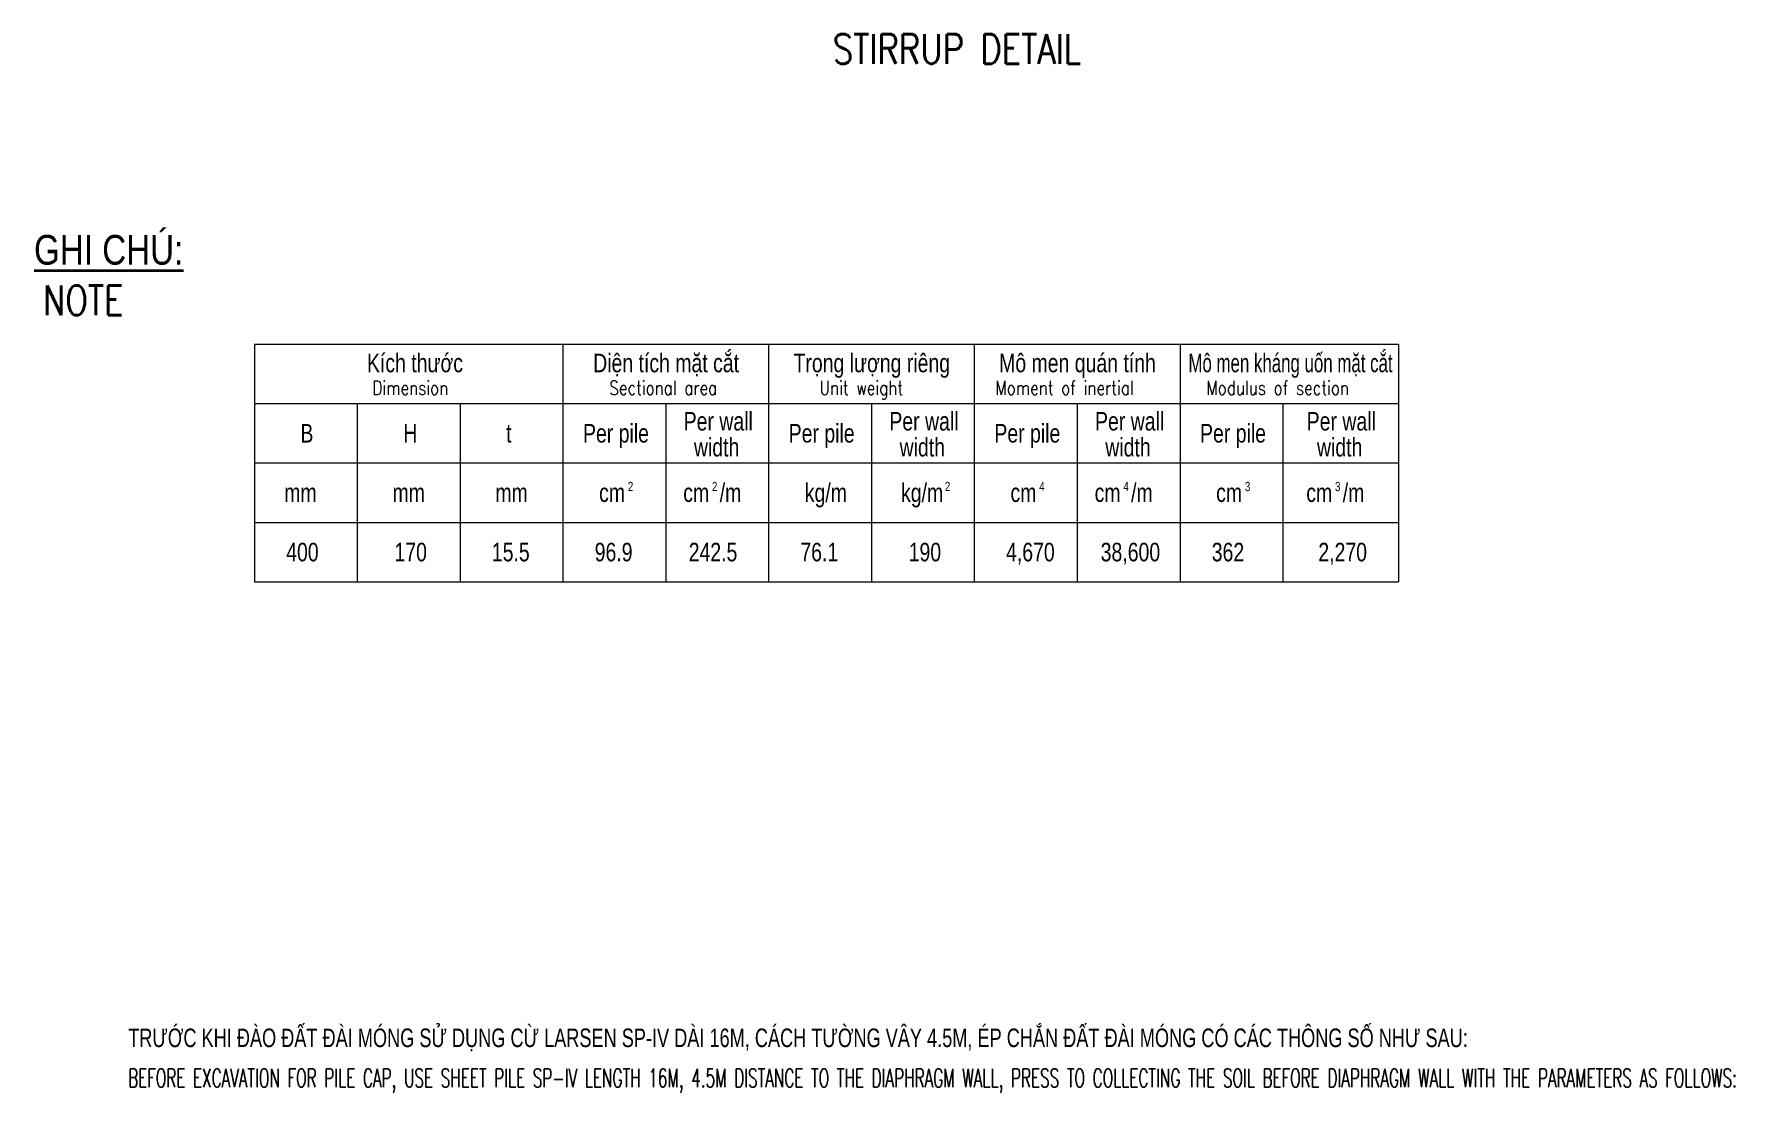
# Model space of a CAD drawing. Header units: millimetres. Extents: x -642477 to 1168880, y -27982 to 330379.
# Drawn here: x 263538 to 280723, y 58205 to 68901 of the extents above; entities that cross this region are included whole.
import ezdxf
from ezdxf.enums import TextEntityAlignment as Align

# ---------------------------------------------------------------- set-up
doc = ezdxf.new("R2010")
doc.units = ezdxf.units.MM
for name, color, linetype, lineweight in [('NDC_S_CONTINUOUS', 3, 'Continuous', 20), ('NDC_S_ENG TITLE', 3, 'Continuous', 20), ('NDC_S_LEVEL TEXT', 7, 'Continuous', 20), ('NDC_S_VN TEXT', 7, 'Continuous', 20), ('NDC_S_VN TITLE', 6, 'Continuous', 35)]:
    doc.layers.add(name, color=color, linetype=linetype, lineweight=lineweight)
doc.styles.add('kata_text', font='arial.ttf', dxfattribs={"width": 0.8})
doc.styles.add('NDC_ARIAL', font='arial.ttf', dxfattribs={"width": 0.85})
doc.styles.add('NDC_EN TXT', font='romans.shx', dxfattribs={"width": 0.8})

msp = doc.modelspace()

# ---------------------------------------------------------------- linework, layer by layer
at = {"layer": 'NDC_S_CONTINUOUS'}
for p, q in [((265764.7, 65768.4), (265764.7, 63368.4)), ((265764.7, 65768.4), (277324.3, 65768.4)), ((268881.7, 65768.4), (268881.7, 63368.4)), ((270959.7, 65768.4), (270959.7, 63368.4)), ((273037.7, 65768.4), (273037.7, 63368.4)), ((275115.7, 65768.4), (275115.7, 63368.4)), ((277324.3, 65768.4), (277324.3, 63368.4)), ((265764.7, 65168.4), (277324.3, 65168.4)), ((266803.7, 65168.4), (266803.7, 63368.4)), ((267842.7, 65168.4), (267842.7, 63368.4)), ((269920.7, 65168.4), (269920.7, 63368.4)), ((271998.7, 65168.4), (271998.7, 63368.4)), ((274076.7, 65168.4), (274076.7, 63368.4)), ((276154.7, 65168.4), (276154.7, 63368.4)), ((265764.7, 64568.4), (277324.3, 64568.4)), ((265764.7, 63968.4), (277324.3, 63968.4)), ((265764.7, 63368.4), (277324.3, 63368.4))]:
    msp.add_line(p, q, dxfattribs=at)

# ---------------------------------------------------------------- texts
at = {"layer": 'NDC_S_ENG TITLE', "style": 'NDC_EN TXT', "width": 0.8}
for s, p in [('STIRRUP DETAIL', (272862, 68750.8)), ('NOTE', (264034.8, 66211.6))]:
    msp.add_text(s, height=300, dxfattribs=at).set_placement(p, align=Align.MIDDLE)
at = {"layer": 'NDC_S_ENG TITLE', "style": 'NDC_EN TXT', "width": 0.6}
msp.add_text('BEFORE EXCAVATION FOR PILE CAP, USE SHEET PILE SP-IV LENGTH 16M, 4.5M DISTANCE TO THE DIAPHRAGM WALL, PRESS TO COLLECTING THE SOIL BEFORE DIAPHRAGM WALL WITH THE PARAMETERS AS FOLLOWS:', height=187.5, dxfattribs=at).set_placement((264488.9, 58355.8), align=Align.MIDDLE_LEFT)
at = {"layer": 'NDC_S_LEVEL TEXT', "style": 'NDC_ARIAL', "width": 0.7}
msp.add_text('TRƯỚC KHI ĐÀO ĐẤT ĐÀI MÓNG SỬ DỤNG CỪ LARSEN SP-IV DÀI 16M, CÁCH TƯỜNG VÂY 4.5M, ÉP CHẮN ĐẤT ĐÀI MÓNG CÓ CÁC THÔNG SỐ NHƯ SAU:', height=187.5, dxfattribs=at).set_placement((264488.9, 58762), align=Align.MIDDLE_LEFT)
at = {"layer": 'NDC_S_VN TEXT', "style": 'kata_text'}
for s, width, p in [('Kích thước', 0.75, (267386.6, 65578.2)), ('Diện tích mặt cắt', 0.75, (269923.9, 65578.2)), ('Trọng lượng riêng', 0.75, (272001.9, 65578.2)), ('Mô men quán tính', 0.75, (274079.9, 65578.2)), ('Mô men kháng uốn mặt cắt', 0.65, (276232.2, 65578.2))]:
    msp.add_text(s, height=187.5, dxfattribs=dict(at, width=width)).set_placement(p, align=Align.MIDDLE_CENTER)
at = {"layer": 'NDC_S_VN TEXT', "color": 3, "style": 'NDC_EN TXT', "width": 0.8}
for s, height, p in [('Dimension', 140.62, (266956.2, 65328.1)), ('Sectional area', 140.625, (269350.2, 65328.1)), ('Unit weight', 140.625, (271473.8, 65328.1)), ('Moment of inertial', 140.625, (273249.7, 65328.1)), ('Modulus of section', 140.625, (275381.5, 65328.1))]:
    msp.add_text(s, height=height, dxfattribs=at).set_placement(p, align=Align.MIDDLE_LEFT)
at = {"layer": 'NDC_S_VN TEXT', "style": 'kata_text', "width": 0.75}
for s, height, p in [('B', 187.5, (266229.3, 64868.4)), ('H', 187.5, (267268.3, 64868.4)), ('Per pile', 187.5, (269084.4, 64868.4)), ('Per wall', 187.5, (270101.3, 64990)), ('Per pile', 187.5, (271162.4, 64868.4)), ('Per wall', 187.5, (272179.3, 64990)), ('Per pile', 187.5, (273240.4, 64868.4)), ('Per wall', 187.5, (274257.3, 64990)), ('Per pile', 187.5, (275318.4, 64868.4)), ('Per wall', 187.5, (276395.8, 64990)), ('t', 187.5, (268307.3, 64868.4)), ('width', 187.5, (270204.8, 64727.5)), ('width', 187.5, (272282.8, 64727.5)), ('width', 187.5, (274360.9, 64727.5)), ('width', 187.5, (276499.4, 64727.5)), ('mm', 187.5, (266065.7, 64268.4)), ('mm', 187.5, (267159.8, 64268.4)), ('mm', 187.5, (268198.8, 64268.4)), ('cm', 187.5, (269247.1, 64268.4)), ('2', 93.8, (269537.2, 64330.4)), ('cm', 187.5, (270097.1, 64268.4)), ('2', 93.8, (270387.2, 64330.4)), ('/m', 187.5, (270465.5, 64268.4)), ('kg/m', 187.5, (271325.1, 64268.4)), ('kg/m', 187.5, (272297.4, 64268.4)), ('2', 93.8, (272740, 64330.4)), ('cm', 187.5, (273403.1, 64268.4)), ('4', 93.8, (273693.3, 64330.4)), ('cm', 187.5, (274253.1, 64268.4)), ('4', 93.8, (274543.2, 64330.4)), ('/m', 187.5, (274621.5, 64268.4)), ('cm', 187.5, (275481.1, 64268.4)), ('3', 93.8, (275771.3, 64330.4)), ('cm', 187.5, (276391.6, 64268.4)), ('3', 93.8, (276681.8, 64330.4)), ('/m', 187.5, (276760, 64268.4)), ('400', 187.5, (266085.3, 63668.4)), ('170', 187.5, (267179.3, 63668.4)), ('15.5', 187.5, (268163.4, 63668.4)), ('96.9', 187.5, (269202.3, 63668.4)), ('242.5', 187.5, (270151.9, 63668.4)), ('76.1', 187.5, (271280.3, 63668.4)), ('190', 187.5, (272374.4, 63668.4)), ('4,670', 187.5, (273358.3, 63668.4)), ('38,600', 187.5, (274314.3, 63668.4)), ('362', 187.5, (275436.3, 63668.4)), ('2,270', 187.5, (276513.4, 63668.4))]:
    msp.add_text(s, height=height, dxfattribs=at).set_placement(p, align=Align.MIDDLE_LEFT)
at = {"layer": 'NDC_S_VN TITLE', "style": 'NDC_ARIAL', "width": 0.8}
msp.add_text('%%UGHI CHÚ:', height=300, dxfattribs=at).set_placement((264292, 66758.2), align=Align.MIDDLE)

doc.saveas('drawing.dxf')
